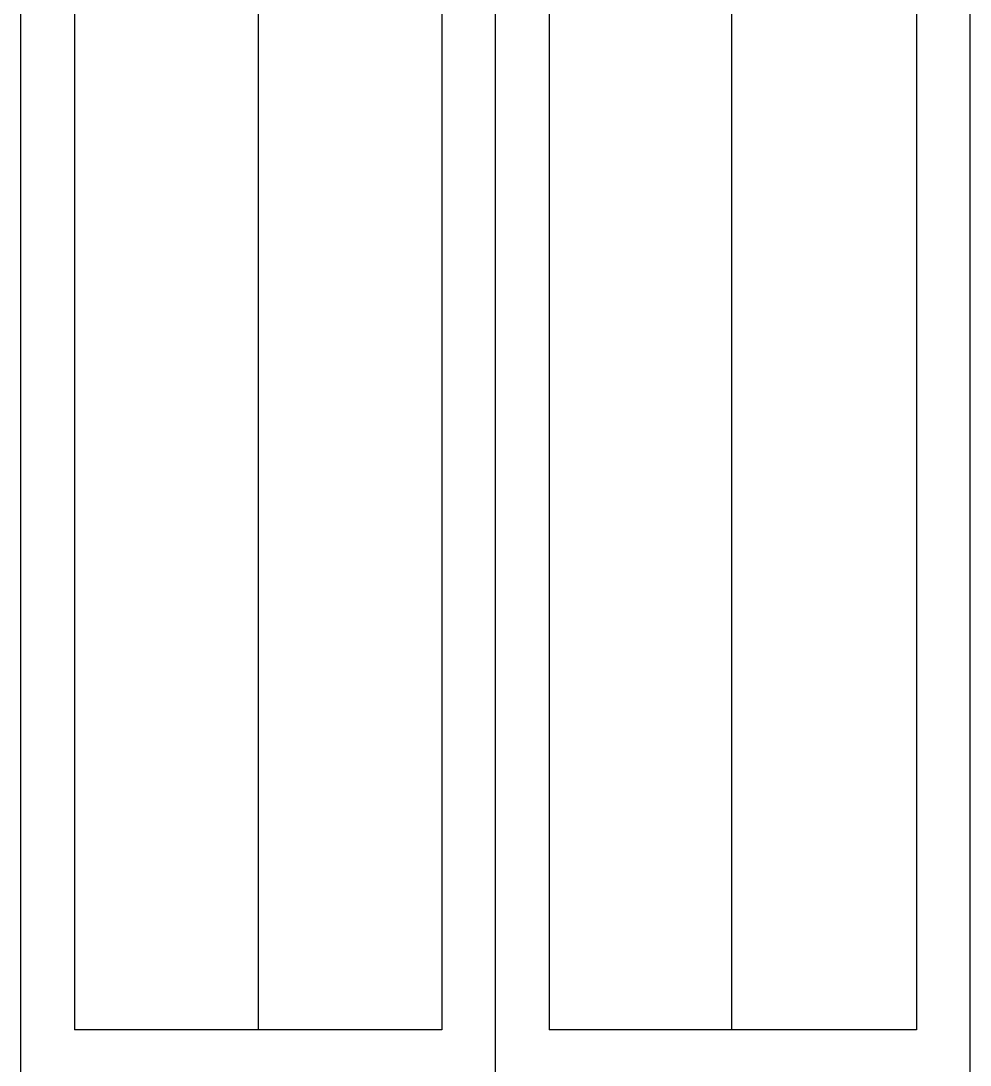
# Model space of a CAD drawing. Extents: x 10 to 952, y 6 to 232.
# Drawn here: x 703.01 to 724.93, y 157.99 to 182.11 of the extents above; entities that cross this region are included whole.
import ezdxf

# ---------------------------------------------------------------- set-up
doc = ezdxf.new("R2010")
doc.units = 0
doc.header["$LTSCALE"] = 5
doc.header["$MEASUREMENT"] = 0
doc.layers.get('0').update_dxf_attribs({"linetype": 'CONTINUOUS'})

msp = doc.modelspace()

# ---------------------------------------------------------------- linework, layer by layer
at = {"color": 7, "linetype": 'Continuous'}
for p, q in [((703.006, 110.143), (703.006, 205.864)), ((703.006, 145.874), (703.006, 205.864)), ((713.966, 110.143), (713.966, 205.864)), ((713.966, 110.143), (713.966, 205.864)), ((713.966, 145.874), (713.966, 205.864)), ((713.966, 145.874), (713.966, 205.864)), ((724.927, 110.143), (724.927, 205.864)), ((724.927, 145.874), (724.927, 205.864)), ((724.927, 110.143), (724.927, 205.864)), ((724.927, 145.874), (724.927, 205.864)), ((704.248, 193.88), (704.248, 158.807)), ((712.724, 193.88), (712.724, 158.807)), ((715.209, 193.88), (715.209, 158.807)), ((723.685, 193.88), (723.685, 158.807)), ((719.418, 192.297), (719.418, 158.807)), ((708.486, 191.688), (708.486, 158.807)), ((712.724, 158.807), (704.248, 158.807)), ((723.685, 158.807), (715.209, 158.807))]:
    msp.add_line(p, q, dxfattribs=at)

doc.saveas('drawing.dxf')
